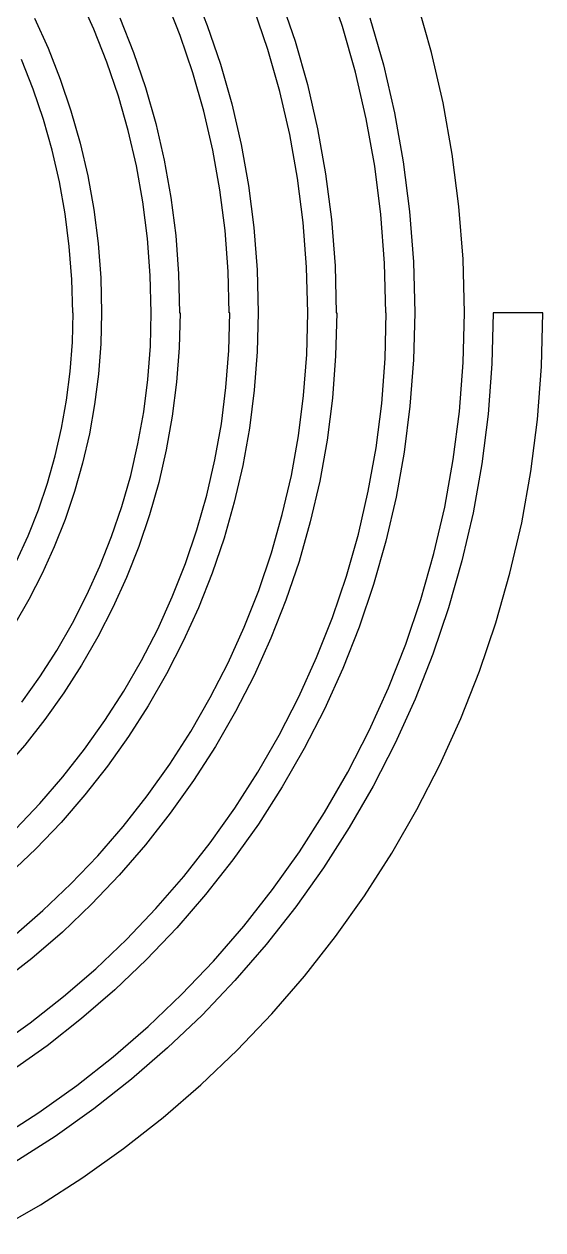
# Model space of a CAD drawing. Extents: x 0 to 85, y 0 to 82.
# Drawn here: x 64.65 to 85.04, y 4.95 to 52.32 of the extents above; entities that cross this region are included whole.
import ezdxf

# ---------------------------------------------------------------- set-up
doc = ezdxf.new("R2010")
doc.units = 0
doc.layers.get('0').update_dxf_attribs({"linetype": 'CONTINUOUS'})

msp = doc.modelspace()

# ---------------------------------------------------------------- linework, layer by layer
at = {"color": 0}
for p, q in [((71.2597, 53.7587), (71.8495, 52.2661)), ((77.1578, 52.2291), (76.5609, 53.9888)), ((67.3887, 52.1243), (66.8143, 53.3936)), ((70.7831, 51.8763), (70.2137, 53.3164)), ((74.7296, 53.3192), (75.2962, 51.6502)), ((80.6581, 51.2039), (80.1038, 53.1467)), ((74.2294, 51.3182), (73.6808, 52.9361)), ((65.0558, 52.5487), (65.592, 51.3662)), ((67.9027, 50.8219), (67.3887, 52.1243)), ((68.417, 52.5582), (68.9515, 51.2064)), ((71.8495, 52.2661), (72.3678, 50.7393)), ((77.669, 50.4335), (77.1578, 52.2291)), ((78.2422, 52.5667), (78.7686, 50.716)), ((71.2819, 50.4017), (70.7831, 51.8763)), ((75.2962, 51.6502), (75.7809, 49.9456)), ((65.592, 51.3662), (66.0714, 50.1523)), ((68.9515, 51.2064), (69.42, 49.8228)), ((74.6993, 49.6672), (74.2294, 51.3182)), ((81.1156, 49.222), (80.6581, 51.2039)), ((65.005, 49.7625), (64.546, 50.9242)), ((68.3549, 49.4908), (67.9027, 50.8219)), ((72.3678, 50.7393), (72.8116, 49.1808)), ((78.7686, 50.716), (79.2057, 48.8294)), ((71.7102, 48.8968), (71.2819, 50.4017)), ((78.0934, 48.6022), (77.669, 50.4335)), ((65.4071, 48.5743), (65.005, 49.7625)), ((66.0714, 50.1523), (66.4916, 48.9119)), ((69.42, 49.8228), (69.8225, 48.4106)), ((75.7809, 49.9456), (76.182, 48.2092)), ((68.7405, 48.1323), (68.3549, 49.4908)), ((75.0895, 47.9848), (74.6993, 49.6672)), ((66.4916, 48.9119), (66.8528, 47.6444)), ((72.0658, 47.3632), (71.7102, 48.8968)), ((72.8116, 49.1808), (73.1795, 47.5918)), ((79.2057, 48.8294), (79.5486, 46.9099)), ((81.4765, 47.2073), (81.1156, 49.222)), ((65.7532, 47.3618), (65.4071, 48.5743)), ((69.8225, 48.4106), (70.1544, 46.9706)), ((78.4267, 46.7374), (78.0934, 48.6022)), ((69.0619, 46.7459), (68.7405, 48.1323)), ((75.3967, 46.2703), (75.0895, 47.9848)), ((76.182, 48.2092), (76.4992, 46.4414)), ((66.8528, 47.6444), (67.152, 46.3532)), ((73.1795, 47.5918), (73.4688, 45.974)), ((66.0382, 46.1243), (65.7532, 47.3618)), ((70.1544, 46.9706), (70.4176, 45.5055)), ((72.3441, 45.8018), (72.0658, 47.3632)), ((79.5486, 46.9099), (79.798, 44.9598)), ((81.7383, 45.1584), (81.4765, 47.2073)), ((69.3138, 45.3362), (69.0619, 46.7459)), ((76.4992, 46.4414), (76.7278, 44.6444)), ((78.668, 44.8426), (78.4267, 46.7374)), ((66.2644, 44.8663), (66.0382, 46.1243)), ((67.152, 46.3532), (67.3876, 45.0384)), ((73.4688, 45.974), (73.6783, 44.3315)), ((75.6172, 44.5301), (75.3967, 46.2703)), ((70.4176, 45.5055), (70.6078, 44.0161)), ((72.547, 44.2158), (72.3441, 45.8018)), ((67.3876, 45.0384), (67.5569, 43.7032)), ((69.4972, 43.9014), (69.3138, 45.3362)), ((81.8967, 43.0802), (81.7383, 45.1584)), ((66.427, 43.5875), (66.2644, 44.8663)), ((75.752, 42.7648), (75.6172, 44.5301)), ((76.7278, 44.6444), (76.8671, 42.8212)), ((78.8141, 42.9218), (78.668, 44.8426)), ((79.798, 44.9598), (79.9497, 42.9796)), ((72.6694, 42.606), (72.547, 44.2158)), ((73.6783, 44.3315), (73.805, 42.6642)), ((66.5261, 42.2892), (66.427, 43.5875)), ((67.5569, 43.7032), (67.6603, 42.3471)), ((69.6073, 42.4476), (69.4972, 43.9014)), ((70.6078, 44.0161), (70.7224, 42.5055)), ((73.805, 42.6642), (73.8477, 40.9744)), ((75.7975, 40.9744), (75.752, 42.7648)), ((76.8671, 42.8212), (76.9137, 40.9744)), ((78.8638, 40.9744), (78.8141, 42.9218)), ((79.9497, 42.9796), (79.9994, 40.9744)), ((81.9506, 40.9744), (81.8967, 43.0802)), ((66.5593, 40.9744), (66.5261, 42.2892)), ((67.6603, 42.3471), (67.6963, 40.9744)), ((69.6461, 40.9744), (69.6073, 42.4476)), ((70.7224, 42.5055), (70.7623, 40.9744)), ((72.7107, 40.9744), (72.6694, 42.606)), ((66.5498, 39.8184), (66.5787, 40.9744)), ((66.5607, 40.9744), (66.5593, 40.9744)), ((66.5621, 40.9744), (66.5607, 40.9744)), ((66.5607, 40.9744), (66.5607, 40.9744)), ((66.5635, 40.9744), (66.5621, 40.9744)), ((66.5621, 40.9744), (66.5621, 40.9744)), ((66.5621, 40.9744), (66.5621, 40.9744)), ((66.5649, 40.9744), (66.5635, 40.9744)), ((66.5635, 40.9744), (66.5635, 40.9744)), ((66.566, 40.9744), (66.5649, 40.9744)), ((66.5649, 40.9744), (66.5649, 40.9744)), ((66.5649, 40.9744), (66.5649, 40.9744)), ((66.5674, 40.9744), (66.566, 40.9744)), ((66.566, 40.9744), (66.566, 40.9744)), ((66.566, 40.9744), (66.566, 40.9744)), ((66.5688, 40.9744), (66.5674, 40.9744)), ((66.5674, 40.9744), (66.5674, 40.9744)), ((66.5702, 40.9744), (66.5688, 40.9744)), ((66.5688, 40.9744), (66.5688, 40.9744)), ((66.5716, 40.9744), (66.5702, 40.9744)), ((66.5702, 40.9744), (66.5702, 40.9744)), ((66.573, 40.9744), (66.5716, 40.9744)), ((66.5716, 40.9744), (66.5716, 40.9744)), ((66.5745, 40.9744), (66.573, 40.9744)), ((66.573, 40.9744), (66.573, 40.9744)), ((66.5759, 40.9744), (66.5745, 40.9744)), ((66.5745, 40.9744), (66.5745, 40.9744)), ((66.5773, 40.9744), (66.5759, 40.9744)), ((66.5759, 40.9744), (66.5759, 40.9744)), ((66.5759, 40.9744), (66.5759, 40.9744)), ((66.5787, 40.9744), (66.5773, 40.9744)), ((66.5773, 40.9744), (66.5773, 40.9744)), ((66.5787, 40.9744), (66.5787, 40.9744)), ((67.6963, 40.9744), (67.6645, 39.7605)), ((69.6115, 39.6614), (69.6461, 40.9744)), ((70.7817, 40.9744), (70.7471, 39.6021)), ((70.7623, 40.9744), (70.7623, 40.9744)), ((70.7623, 40.9744), (70.7637, 40.9744)), ((70.7637, 40.9744), (70.7637, 40.9744)), ((70.7637, 40.9744), (70.7637, 40.9744)), ((70.7637, 40.9744), (70.7651, 40.9744)), ((70.7651, 40.9744), (70.7651, 40.9744)), ((70.7651, 40.9744), (70.7665, 40.9744)), ((70.7665, 40.9744), (70.7665, 40.9744)), ((70.7665, 40.9744), (70.7679, 40.9744)), ((70.7679, 40.9744), (70.7679, 40.9744)), ((70.7679, 40.9744), (70.769, 40.9744)), ((70.769, 40.9744), (70.769, 40.9744)), ((70.769, 40.9744), (70.769, 40.9744)), ((70.769, 40.9744), (70.7704, 40.9744)), ((70.7704, 40.9744), (70.7704, 40.9744)), ((70.7704, 40.9744), (70.7718, 40.9744)), ((70.7718, 40.9744), (70.7718, 40.9744)), ((70.7718, 40.9744), (70.7718, 40.9744)), ((70.7718, 40.9744), (70.7732, 40.9744)), ((70.7732, 40.9744), (70.7732, 40.9744)), ((70.7732, 40.9744), (70.7746, 40.9744)), ((70.7746, 40.9744), (70.7746, 40.9744)), ((70.7746, 40.9744), (70.776, 40.9744)), ((70.776, 40.9744), (70.7775, 40.9744)), ((70.7775, 40.9744), (70.7775, 40.9744)), ((70.7775, 40.9744), (70.7789, 40.9744)), ((70.7789, 40.9744), (70.7789, 40.9744)), ((70.7789, 40.9744), (70.7789, 40.9744)), ((70.7789, 40.9744), (70.7803, 40.9744)), ((70.7803, 40.9744), (70.7803, 40.9744)), ((70.7803, 40.9744), (70.7817, 40.9744)), ((70.7817, 40.9744), (70.7817, 40.9744)), ((72.6941, 39.5016), (72.7315, 40.9744)), ((72.7121, 40.9744), (72.7107, 40.9744)), ((72.7135, 40.9744), (72.7121, 40.9744)), ((72.7121, 40.9744), (72.7121, 40.9744)), ((72.7149, 40.9744), (72.7135, 40.9744)), ((72.7135, 40.9744), (72.7135, 40.9744)), ((72.7135, 40.9744), (72.7135, 40.9744)), ((72.7163, 40.9744), (72.7149, 40.9744)), ((72.7149, 40.9744), (72.7149, 40.9744)), ((72.7177, 40.9744), (72.7163, 40.9744)), ((72.7191, 40.9744), (72.7177, 40.9744)), ((72.7177, 40.9744), (72.7177, 40.9744)), ((72.7206, 40.9744), (72.7191, 40.9744)), ((72.7191, 40.9744), (72.7191, 40.9744)), ((72.722, 40.9744), (72.7206, 40.9744)), ((72.7206, 40.9744), (72.7206, 40.9744)), ((72.7234, 40.9744), (72.722, 40.9744)), ((72.722, 40.9744), (72.722, 40.9744)), ((72.722, 40.9744), (72.722, 40.9744)), ((72.7244, 40.9744), (72.7234, 40.9744)), ((72.7234, 40.9744), (72.7234, 40.9744)), ((72.7234, 40.9744), (72.7234, 40.9744)), ((72.7258, 40.9744), (72.7244, 40.9744)), ((72.7244, 40.9744), (72.7244, 40.9744)), ((72.7273, 40.9744), (72.7258, 40.9744)), ((72.7258, 40.9744), (72.7258, 40.9744)), ((72.7287, 40.9744), (72.7273, 40.9744)), ((72.7273, 40.9744), (72.7273, 40.9744)), ((72.7301, 40.9744), (72.7287, 40.9744)), ((72.7287, 40.9744), (72.7287, 40.9744)), ((72.7287, 40.9744), (72.7287, 40.9744)), ((72.7315, 40.9744), (72.7301, 40.9744)), ((72.7301, 40.9744), (72.7301, 40.9744)), ((73.8477, 40.9744), (73.8092, 39.4448)), ((75.7562, 39.3442), (75.7975, 40.9744)), ((76.9331, 40.9744), (76.8918, 39.285)), ((76.9137, 40.9744), (76.9137, 40.9744)), ((76.9137, 40.9744), (76.9151, 40.9744)), ((76.9151, 40.9744), (76.9151, 40.9744)), ((76.9151, 40.9744), (76.9165, 40.9744)), ((76.9165, 40.9744), (76.9165, 40.9744)), ((76.9165, 40.9744), (76.9179, 40.9744)), ((76.9179, 40.9744), (76.9179, 40.9744)), ((76.9179, 40.9744), (76.9193, 40.9744)), ((76.9193, 40.9744), (76.9193, 40.9744)), ((76.9193, 40.9744), (76.9207, 40.9744)), ((76.9207, 40.9744), (76.9221, 40.9744)), ((76.9221, 40.9744), (76.9221, 40.9744)), ((76.9221, 40.9744), (76.9221, 40.9744)), ((76.9221, 40.9744), (76.9235, 40.9744)), ((76.9235, 40.9744), (76.9235, 40.9744)), ((76.9235, 40.9744), (76.925, 40.9744)), ((76.925, 40.9744), (76.925, 40.9744)), ((76.925, 40.9744), (76.9264, 40.9744)), ((76.9264, 40.9744), (76.9264, 40.9744)), ((76.9264, 40.9744), (76.9264, 40.9744)), ((76.9264, 40.9744), (76.9274, 40.9744)), ((76.9274, 40.9744), (76.9274, 40.9744)), ((76.9274, 40.9744), (76.9274, 40.9744)), ((76.9274, 40.9744), (76.9288, 40.9744)), ((76.9288, 40.9744), (76.9288, 40.9744)), ((76.9288, 40.9744), (76.9303, 40.9744)), ((76.9303, 40.9744), (76.9303, 40.9744)), ((76.9303, 40.9744), (76.9317, 40.9744)), ((76.9317, 40.9744), (76.9317, 40.9744)), ((76.9317, 40.9744), (76.9317, 40.9744)), ((76.9317, 40.9744), (76.9331, 40.9744)), ((76.9331, 40.9744), (76.9331, 40.9744)), ((78.8388, 39.1859), (78.8829, 40.9744)), ((78.8652, 40.9744), (78.8638, 40.9744)), ((78.8666, 40.9744), (78.8652, 40.9744)), ((78.8652, 40.9744), (78.8652, 40.9744)), ((78.8677, 40.9744), (78.8666, 40.9744)), ((78.8666, 40.9744), (78.8666, 40.9744)), ((78.8691, 40.9744), (78.8677, 40.9744)), ((78.8677, 40.9744), (78.8677, 40.9744)), ((78.8677, 40.9744), (78.8677, 40.9744)), ((78.8705, 40.9744), (78.8691, 40.9744)), ((78.8691, 40.9744), (78.8691, 40.9744)), ((78.8719, 40.9744), (78.8705, 40.9744)), ((78.8705, 40.9744), (78.8705, 40.9744)), ((78.8734, 40.9744), (78.8719, 40.9744)), ((78.8719, 40.9744), (78.8719, 40.9744)), ((78.8719, 40.9744), (78.8719, 40.9744)), ((78.8748, 40.9744), (78.8734, 40.9744)), ((78.8734, 40.9744), (78.8734, 40.9744)), ((78.8762, 40.9744), (78.8748, 40.9744)), ((78.8776, 40.9744), (78.8762, 40.9744)), ((78.8762, 40.9744), (78.8762, 40.9744)), ((78.8762, 40.9744), (78.8762, 40.9744)), ((78.879, 40.9744), (78.8776, 40.9744)), ((78.8776, 40.9744), (78.8776, 40.9744)), ((78.8804, 40.9744), (78.879, 40.9744)), ((78.879, 40.9744), (78.879, 40.9744)), ((78.8818, 40.9744), (78.8804, 40.9744)), ((78.8804, 40.9744), (78.8804, 40.9744)), ((78.8829, 40.9744), (78.8818, 40.9744)), ((78.8818, 40.9744), (78.8818, 40.9744)), ((78.8818, 40.9744), (78.8818, 40.9744)), ((78.8829, 40.9744), (78.8829, 40.9744)), ((78.8829, 40.9744), (78.8829, 40.9744)), ((79.9994, 40.9744), (79.9539, 39.128)), ((81.8995, 39.0289), (81.9506, 40.9744)), ((83.0862, 40.9744), (83.0351, 38.9696)), ((83.1465, 40.9744), (83.0862, 40.9744)), ((83.0862, 40.9744), (83.0862, 40.9744)), ((83.2072, 40.9744), (83.1465, 40.9744)), ((83.2693, 40.9744), (83.2072, 40.9744)), ((83.33, 40.9744), (83.2693, 40.9744)), ((83.3907, 40.9744), (83.33, 40.9744)), ((83.4528, 40.9744), (83.3907, 40.9744)), ((83.5131, 40.9744), (83.4528, 40.9744)), ((83.5738, 40.9744), (83.5131, 40.9744)), ((83.6344, 40.9744), (83.5738, 40.9744)), ((83.6951, 40.9744), (83.6344, 40.9744)), ((83.7558, 40.9744), (83.6951, 40.9744)), ((83.8179, 40.9744), (83.7558, 40.9744)), ((83.8786, 40.9744), (83.8179, 40.9744)), ((83.9392, 40.9744), (83.8786, 40.9744)), ((83.9996, 40.9744), (83.9392, 40.9744)), ((84.0602, 40.9744), (83.9996, 40.9744)), ((84.1223, 40.9744), (84.0602, 40.9744)), ((84.183, 40.9744), (84.1223, 40.9744)), ((84.2437, 40.9744), (84.183, 40.9744)), ((84.3058, 40.9744), (84.2437, 40.9744)), ((84.3661, 40.9744), (84.3058, 40.9744)), ((84.4268, 40.9744), (84.3661, 40.9744)), ((84.4875, 40.9744), (84.4268, 40.9744)), ((84.5481, 40.9744), (84.4875, 40.9744)), ((84.6102, 40.9744), (84.5481, 40.9744)), ((84.6709, 40.9744), (84.6102, 40.9744)), ((84.7316, 40.9744), (84.6709, 40.9744)), ((84.7919, 40.9744), (84.7316, 40.9744)), ((84.8526, 40.9744), (84.7919, 40.9744)), ((84.9133, 40.9744), (84.8526, 40.9744)), ((84.9753, 40.9744), (84.9133, 40.9744)), ((85.036, 40.9744), (84.9753, 40.9744)), ((84.9824, 38.8705), (85.036, 40.9744)), ((66.4616, 38.6761), (66.5498, 39.8184)), ((67.6645, 39.7605), (67.5735, 38.5618)), ((69.5138, 38.3632), (69.6115, 39.6614)), ((70.7471, 39.6021), (70.6438, 38.2475)), ((72.5826, 38.0478), (72.6941, 39.5016)), ((73.8092, 39.4448), (73.6935, 37.9331)), ((75.6338, 37.7349), (75.7562, 39.3442)), ((76.8918, 39.285), (76.7637, 37.6192)), ((78.704, 37.4191), (78.8388, 39.1859)), ((79.9539, 39.128), (79.8132, 37.3048)), ((81.7534, 37.1066), (81.8995, 39.0289)), ((83.0351, 38.9696), (82.8834, 36.9905)), ((84.8237, 36.7908), (84.9824, 38.8705)), ((66.318, 37.55), (66.4616, 38.6761)), ((67.5735, 38.5618), (67.4218, 37.3807)), ((69.3498, 37.0844), (69.5138, 38.3632)), ((70.6438, 38.2475), (70.473, 36.9122)), ((72.4006, 36.6145), (72.5826, 38.0478)), ((73.6935, 37.9331), (73.503, 36.4451)), ((66.1211, 36.4423), (66.318, 37.55)), ((75.4309, 36.1488), (75.6338, 37.7349)), ((76.7637, 37.6192), (76.5542, 35.9752)), ((78.4821, 35.6789), (78.704, 37.4191)), ((67.4218, 37.3807), (67.2137, 36.2176)), ((69.125, 35.8249), (69.3498, 37.0844)), ((79.8132, 37.3048), (79.586, 35.5092)), ((81.5125, 35.213), (81.7534, 37.1066)), ((82.8834, 36.9905), (82.6354, 35.0394)), ((70.473, 36.9122), (70.2388, 35.596)), ((72.1487, 35.2034), (72.4006, 36.6145)), ((84.5633, 34.7431), (84.8237, 36.7908)), ((65.8689, 35.3536), (66.1211, 36.4423)), ((67.2137, 36.2176), (66.9491, 35.0752)), ((73.503, 36.4451), (73.2413, 34.9787)), ((75.1512, 34.5874), (75.4309, 36.1488)), ((68.8386, 34.5888), (69.125, 35.8249)), ((70.2388, 35.596), (69.9396, 34.3049)), ((76.5542, 35.9752), (76.2649, 34.3586)), ((78.1749, 33.9659), (78.4821, 35.6789)), ((65.5645, 34.2856), (65.8689, 35.3536)), ((66.9491, 35.0752), (66.6309, 33.9549)), ((71.8273, 33.8184), (72.1487, 35.2034)), ((79.586, 35.5092), (79.2688, 33.7413)), ((81.1788, 33.3485), (81.5125, 35.213)), ((68.4925, 33.3747), (68.8386, 34.5888)), ((73.2413, 34.9787), (72.9079, 33.5401)), ((74.7959, 33.0522), (75.1512, 34.5874)), ((82.6354, 35.0394), (82.2925, 33.1198)), ((84.2024, 32.727), (84.5633, 34.7431)), ((65.2103, 33.2411), (65.5645, 34.2856)), ((69.9396, 34.3049), (69.5784, 33.0384)), ((76.2649, 34.3586), (75.897, 32.7697)), ((66.6309, 33.9549), (66.2587, 32.8566)), ((71.4403, 32.4583), (71.8273, 33.8184)), ((77.7847, 32.2819), (78.1749, 33.9659)), ((79.2688, 33.7413), (78.8666, 32.0036)), ((64.8063, 32.2185), (65.2103, 33.2411)), ((68.0903, 32.1868), (68.4925, 33.3747)), ((72.9079, 33.5401), (72.5054, 32.1276)), ((80.7544, 31.5171), (81.1788, 33.3485)), ((66.2587, 32.8566), (65.8343, 31.7845)), ((69.5784, 33.0384), (69.1568, 31.7968)), ((74.3687, 31.5474), (74.7959, 33.0522)), ((75.897, 32.7697), (75.4532, 31.2112)), ((82.2925, 33.1198), (81.8554, 31.2333)), ((83.7434, 30.7468), (84.2024, 32.727)), ((64.3558, 31.2208), (64.8063, 32.2185)), ((70.9895, 31.1271), (71.4403, 32.4583)), ((77.3148, 30.631), (77.7847, 32.2819)), ((65.8343, 31.7845), (65.3602, 30.7371)), ((67.6314, 31.0251), (68.0903, 32.1868)), ((69.1568, 31.7968), (68.6788, 30.5842)), ((72.5054, 32.1276), (72.0369, 30.744)), ((78.8666, 32.0036), (78.3816, 30.3003)), ((73.8685, 30.0743), (74.3687, 31.5474)), ((80.2432, 29.7202), (80.7544, 31.5171)), ((67.1188, 29.8924), (67.6314, 31.0251)), ((70.4744, 29.8263), (70.9895, 31.1271)), ((75.4532, 31.2112), (74.9364, 29.6843)), ((81.8554, 31.2333), (81.329, 29.3825)), ((65.3602, 30.7371), (64.8395, 29.7188)), ((68.6788, 30.5842), (68.1426, 29.4004)), ((72.0369, 30.744), (71.5038, 29.3922)), ((76.7662, 29.0146), (77.3148, 30.631)), ((83.1906, 28.8037), (83.7434, 30.7468)), ((66.5522, 28.79), (67.1188, 29.8924)), ((73.2991, 28.6329), (73.8685, 30.0743)), ((78.3816, 30.3003), (77.815, 28.6301)), ((64.8395, 29.7188), (64.2691, 28.7293)), ((68.1426, 29.4004), (67.5513, 28.2484)), ((69.8997, 28.5557), (70.4744, 29.8263)), ((71.5038, 29.3922), (70.9055, 28.072)), ((74.9364, 29.6843), (74.3465, 28.1919)), ((79.6466, 27.9604), (80.2432, 29.7202)), ((81.329, 29.3825), (80.7145, 27.5704)), ((76.1436, 27.434), (76.7662, 29.0146)), ((65.9363, 27.7179), (66.5522, 28.79)), ((69.2658, 27.321), (69.8997, 28.5557)), ((72.6641, 27.2273), (73.2991, 28.6329)), ((77.815, 28.6301), (77.1715, 26.9999)), ((82.5458, 26.9007), (83.1906, 28.8037)), ((67.5513, 28.2484), (66.9078, 27.1294)), ((70.9055, 28.072), (70.2469, 26.7891)), ((74.3465, 28.1919), (73.6879, 26.7353)), ((78.9686, 26.2406), (79.6466, 27.9604)), ((65.2709, 26.6802), (65.9363, 27.7179)), ((80.7145, 27.5704), (80.0142, 25.7996)), ((66.9078, 27.1294), (66.2122, 26.0463)), ((68.5754, 26.1193), (69.2658, 27.321)), ((71.961, 25.8603), (72.6641, 27.2273)), ((75.4447, 25.8919), (76.1436, 27.434)), ((77.1715, 26.9999), (76.4508, 25.4083)), ((64.5555, 25.677), (65.2709, 26.6802)), ((70.2469, 26.7891), (69.529, 25.5405)), ((73.6879, 26.7353), (72.9601, 25.3187)), ((81.8099, 25.0403), (82.5458, 26.9007)), ((67.8286, 24.9563), (68.5754, 26.1193)), ((78.2077, 24.5635), (78.9686, 26.2406)), ((66.2122, 26.0463), (65.4664, 24.9976)), ((71.1962, 24.5305), (71.961, 25.8603)), ((74.6746, 24.3899), (75.4447, 25.8919)), ((80.0142, 25.7996), (79.2318, 24.0716)), ((69.529, 25.5405), (68.7532, 24.332)), ((72.9601, 25.3187), (72.1678, 23.942)), ((76.4508, 25.4083), (75.6557, 23.8593)), ((65.4664, 24.9976), (64.6726, 23.9875)), ((67.0278, 23.8318), (67.8286, 24.9563)), ((80.9886, 23.2268), (81.8099, 25.0403)), ((68.7532, 24.332), (67.9221, 23.1648)), ((70.3711, 23.2434), (71.1962, 24.5305)), ((73.8353, 22.9319), (74.6746, 24.3899)), ((77.3698, 22.9292), (78.2077, 24.5635)), ((64.6726, 23.9875), (63.832, 23.0188)), ((66.1762, 22.7487), (67.0278, 23.8318)), ((72.1678, 23.942), (71.3123, 22.6081)), ((75.6557, 23.8593), (74.7903, 22.3532)), ((79.2318, 24.0716), (78.3689, 22.389)), ((69.4849, 21.9976), (70.3711, 23.2434)), ((80.0834, 21.4602), (80.9886, 23.2268)), ((65.2734, 21.7083), (66.1762, 22.7487)), ((67.9221, 23.1648), (67.0373, 22.039)), ((72.9287, 21.5194), (73.8353, 22.9319)), ((76.4575, 21.3431), (77.3698, 22.9292)), ((71.3123, 22.6081), (70.3943, 21.3196)), ((74.7903, 22.3532), (73.8547, 20.8952)), ((78.3689, 22.389), (77.4277, 20.7546)), ((67.0373, 22.039), (66.1003, 20.9572)), ((68.5408, 20.7987), (69.4849, 21.9976)), ((64.3241, 20.7119), (65.2734, 21.7083)), ((70.3943, 21.3196), (69.4171, 20.0767)), ((71.9571, 20.1538), (72.9287, 21.5194)), ((75.4712, 19.8052), (76.4575, 21.3431)), ((79.0952, 19.7445), (80.0834, 21.4602)), ((66.1003, 20.9572), (65.1136, 19.9223)), ((73.8547, 20.8952), (72.8514, 19.4855)), ((67.5432, 19.6467), (68.5408, 20.7987)), ((77.4277, 20.7546), (76.4124, 19.1713)), ((65.1136, 19.9223), (64.0789, 18.9356)), ((69.4171, 20.0767), (68.3839, 18.8832)), ((70.9221, 18.8378), (71.9571, 20.1538)), ((66.4916, 18.5443), (67.5432, 19.6467)), ((72.8514, 19.4855), (71.7832, 18.1281)), ((74.4128, 18.3196), (75.4712, 19.8052)), ((78.0288, 18.0812), (79.0952, 19.7445)), ((76.4124, 19.1713), (75.3237, 17.6403)), ((65.3891, 17.4928), (66.4916, 18.5443)), ((68.3839, 18.8832), (67.2952, 17.7409)), ((69.8267, 17.5727), (70.9221, 18.8378)), ((71.7832, 18.1281), (70.6519, 16.8231)), ((73.2868, 16.8879), (74.4128, 18.3196)), ((76.8847, 16.4744), (78.0288, 18.0812)), ((67.2952, 17.7409), (66.1529, 16.6522)), ((68.6731, 16.3628), (69.8267, 17.5727)), ((75.3237, 17.6403), (74.1634, 16.1658)), ((64.2373, 16.4951), (65.3891, 17.4928)), ((66.1529, 16.6522), (64.9594, 15.6187)), ((70.6519, 16.8231), (69.4612, 15.5746)), ((72.0947, 15.5126), (73.2868, 16.8879)), ((67.4631, 15.2094), (68.6731, 16.3628)), ((74.1634, 16.1658), (72.9354, 14.7491)), ((75.668, 14.9255), (76.8847, 16.4744)), ((64.9594, 15.6187), (63.7163, 14.6417)), ((66.198, 14.1139), (67.4631, 15.2094)), ((69.4612, 15.5746), (68.2128, 14.3839)), ((70.8395, 14.1966), (72.0947, 15.5126)), ((72.9354, 14.7491), (71.6428, 13.3931)), ((74.3797, 13.4386), (75.668, 14.9255)), ((68.2128, 14.3839), (66.9078, 13.2526)), ((64.8836, 13.0803), (66.198, 14.1139)), ((69.5233, 12.9412), (70.8395, 14.1966)), ((71.6428, 13.3931), (70.2867, 12.1006)), ((73.0208, 12.0151), (74.3797, 13.4386)), ((63.518, 12.1074), (64.8836, 13.0803)), ((66.9078, 13.2526), (65.5503, 12.1846)), ((68.1482, 11.7492), (69.5233, 12.9412)), ((65.5503, 12.1846), (64.1406, 11.1814)), ((70.2867, 12.1006), (68.8703, 10.8727)), ((71.5973, 10.6564), (73.0208, 12.0151)), ((66.7163, 10.6233), (68.1482, 11.7492)), ((65.2293, 9.56497), (66.7163, 10.6233)), ((68.8703, 10.8727), (67.3957, 9.7124)), ((70.1089, 9.36791), (71.5973, 10.6564)), ((63.693, 8.57829), (65.2293, 9.56497)), ((67.3957, 9.7124), (65.8647, 8.62376)), ((68.5617, 8.15111), (70.1089, 9.36791)), ((65.8647, 8.62376), (64.2814, 7.60815)), ((66.9548, 7.00733), (68.5617, 8.15111)), ((65.2914, 5.94071), (66.9548, 7.00733)), ((63.5758, 4.95268), (65.2914, 5.94071))]:
    msp.add_line(p, q, dxfattribs=at)

doc.saveas('drawing.dxf')
